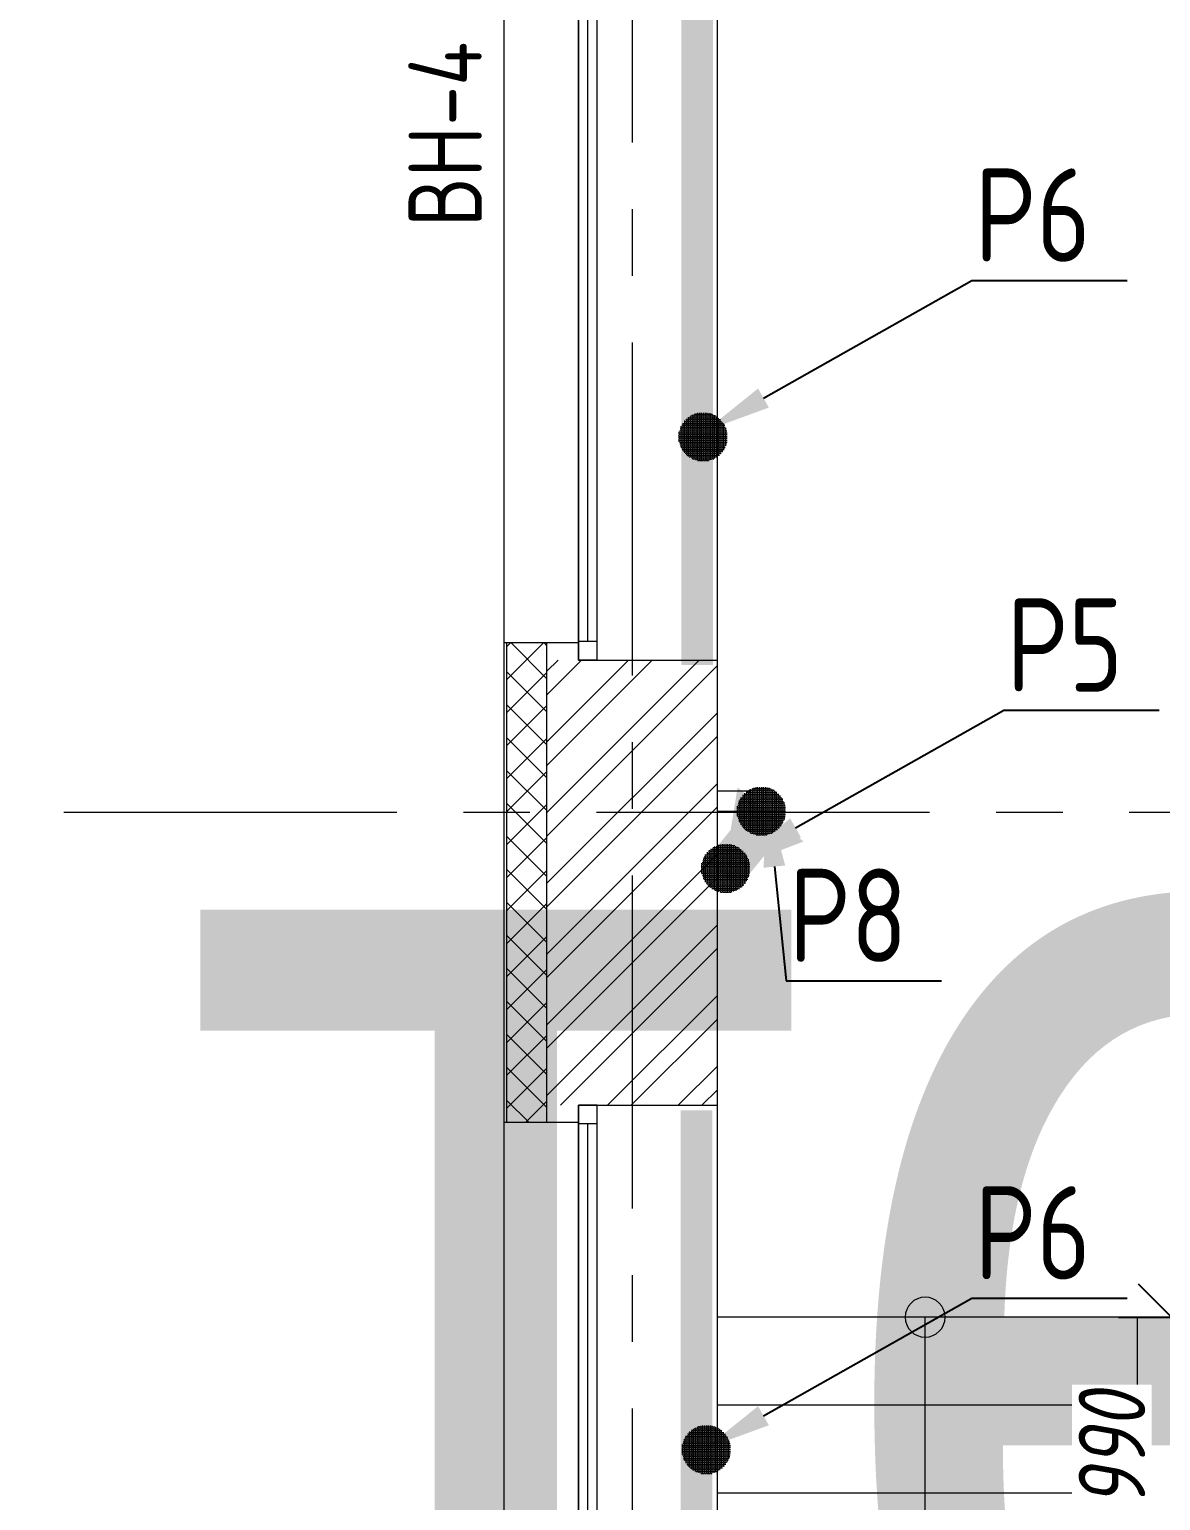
# Model space of a CAD drawing. Header units: millimetres. Extents: x -85420 to 1195317, y -69347 to 470418.
# Drawn here: x 684790 to 689037, y 39532 to 45052 of the extents above; entities that cross this region are included whole.
import ezdxf
from ezdxf import colors
from ezdxf.entities.mleader import LeaderData, LeaderLine
from ezdxf.enums import TextEntityAlignment as Align
from ezdxf.math import Vec2, Vec3

# ---------------------------------------------------------------- set-up
doc = ezdxf.new("R2018")
doc.units = ezdxf.units.MM
doc.linetypes.add('CENTER', pattern=[2, 1.25, -0.25, 0.25, -0.25])
for name, color, linetype, lineweight in [('_TEXT', 7, 'Continuous', 30), ('АР_Маркер экспликации', 239, 'Continuous', 13), ('АР_Навесной фасад', 250, 'Continuous', 5), ('АР_Номер помещения', 250, 'Continuous', 9), ('АР_Окна', 4, 'Continuous', 9), ('АР_Оси', 7, 'Continuous', 25), ('АР_Сущ Несущая стена', 250, 'Continuous', 50), ('АР_Утеплитель', 250, 'Continuous', 13), ('АР_Штриховка кирпич', 250, 'Continuous', 9), ('Маркировка ОКОН', 5, 'Continuous', 18)]:
    doc.layers.add(name, color=color, linetype=linetype, lineweight=lineweight)
doc.layers.add('A-HATCH-FACADE', color=7, linetype='Continuous')
doc.layers.add('АР_новое окно', color=160, linetype='Continuous')
doc.layers.add('АР_лестницы', color=7, linetype='Continuous', lineweight=15, true_color=0xff24ff)
doc.layers.add('АР_Названия помещений', color=124, linetype='Continuous', lineweight=5, plot=False)
doc.layers.add('АР_Помещения_площадь', color=19, linetype='Continuous', lineweight=9, plot=False)
doc.styles.add('ISOCPEUR', font='', dxfattribs={"height": 250})
doc.styles.add('PDF ISOCPEUR', font='isocpeur.ttf')
doc.styles.get("Standard").update_dxf_attribs({"font": 'GOST.TTF'})
doc.styles.add('ГОСТ 2.304', font='CS_Gost2304.shx', dxfattribs={"oblique": 10})
doc.styles.get('ISOCPEUR').set_extended_font_data('ISOCPEUR', italic=True)
doc.dimstyles.new('СПДС', dxfattribs={"dimscale": 100, "dimtxt": 2.5, "dimasz": 2.5, "dimexe": 2, "dimexo": 0.625, "dimgap": 1, "dimtad": 1, "dimdec": 0, "dimrnd": 5, "dimtxsty": 'ГОСТ 2.304', "dimblk": 'OBLIQUE', "dimblk1": 'OBLIQUE', "dimblk2": 'OBLIQUE', "dimcen": 2.5, "dimdle": 2, "dimadec": 0, "dimazin": 2, "dimtfac": 0.75, "dimtdec": 4, "dimtmove": 1, "dimatfit": 3, "dimfxl": 1, "dimtfill": 1, "dimtolj": 1, "dimarcsym": 1})
pattern_1 = [(50.71946175839459, (693467.3635503278, -672412.8300350585), (-3.553126075043012, 2.906185126096296), [3.338381209517014, -1.25189295356888]), (140.7194617583946, (693467.3635503278, -672412.8300350585), (-2.906185126096296, -3.553126075043012), [3.338381209517014, -1.25189295356888])]

# ---------------------------------------------------------------- blocks, each defined once
blk = doc.blocks.new('*U548')
at = {"layer": 'АР_новое окно', "lineweight": 9}
for p, q in [((-9.194423000735696e-12, 3799.999999999992), (-70.00000000000921, 3799.999999999992)), ((-70.00000000000921, 3799.999999999992), (-70, -1.70530256582424e-13)), ((-70, -1.70530256582424e-13), (-70.00000000000921, 3799.999999999992)), ((-9.194423000735696e-12, 3799.999999999992), (0, 0)), ((-9.038103598868474e-12, 3729.999999999992), (-70.00000000000904, 3730.000000000006)), ((-35.00000000000904, 3729.999999999992), (-34.99999999981099, 69.99999999999991)), ((-1.56319401867222e-13, 70.00000000001455), (-70.00000000000017, 69.99999999999983)), ((0, -1.70530256582424e-13), (-70, -1.70530256582424e-13))]:
    blk.add_line(p, q, dxfattribs=at)
blk = doc.blocks.new('*U526')
at = {"color": 7, "style": 'ISOCPEUR', "width": 0.7, "flags": 1}
blk.add_attdef('КАТЕГОРИЯ', (-499.1655280450395, -2092.186355050572), '', height=250, dxfattribs=at)
at = {"layer": 'АР_Номер помещения', "color": 7, "style": 'ISOCPEUR', "width": 0.7}
blk.add_attdef('НОМЕР_ПОМЕЩЕНИЯ', text='', height=300, dxfattribs=at).set_placement((-13874.50037348172, 6637.551507674349), align=Align.MIDDLE_CENTER)
at = {"layer": 'АР_Помещения_площадь', "color": 7, "lineweight": 30, "width": 0.7, "flags": 104}
blk.add_attdef('ИМЯ_ПОМЕЩЕНИЯ', text='', height=100, dxfattribs=at).set_placement((157.6277002443094, 1217.141369806137), align=Align.MIDDLE_CENTER)
at = {"layer": 'АР_Помещения_площадь', "color": 7, "style": 'ISOCPEUR', "width": 0.7}
blk.add_attdef('ПЛОЩАДЬ_ПОМЕЩЕНИЯ', text='', height=200, dxfattribs=at).set_placement((-12654.58206475799, 407.6715906363952), align=Align.MIDDLE_RIGHT)
blk = doc.blocks.new('АР_Кружок_1.1')
at = {"color": 0, "linetype": 'ByBlock', "lineweight": -2}
blk.add_circle((0, 0), 75, dxfattribs=at)
blk = doc.blocks.new('*U68')
at = {"color": 0, "linetype": 'ByBlock', "lineweight": -2}
for p, q in [((9.660759825513957e-47, -3.944304526105059e-31), (-499.9999999999999, 85.00000000000006)), ((0, -3.944304526105059e-31), (-499.9999999999999, -84.99999999999994))]:
    blk.add_line(p, q, dxfattribs=at)
blk = doc.blocks.new('*U511')
at = {"color": 0, "linetype": 'ByBlock', "lineweight": -2}
blk.add_lwpolyline([(-36.30000000000058, 7.988504083431477e-14), (-4.016474796308401e-30, -1.998401444325283e-15)], dxfattribs=at)
at = {"color": 0, "linetype": 'ByBlock', "lineweight": -2, "xscale": 0.01, "yscale": 0.01, "zscale": 0.01, "rotation": 179.9999999999999}
for name, p in [('*U68', (-36.30000000000057, 7.952568769996307e-14)), ('АР_Кружок_1.1', (-3.570199818940801e-30, -1.776356839400251e-15))]:
    blk.add_blockref(name, p, dxfattribs=at)
blk = doc.blocks.new('A$C064f767a')
at = {"layer": 'АР_лестницы', "lineweight": 9, "ltscale": 50}
for p, q in [((11760.12116937206, 10020.00023808496), (2.085400046780705e-05, 10020.00023808498)), ((1577.418010934605, 9361.87510351013), (1577.418010934605, 10020.00023808498)), ((1577.418010934605, 9690.000238084962), (2.085400046780705e-05, 9690.000238084976)), ((1577.418010934605, 9360.000238084962), (2.085400046780705e-05, 9360.000238084976))]:
    blk.add_line(p, q, dxfattribs=at)
at = {"layer": 'АР_лестницы', "lineweight": 9, "xscale": -100, "yscale": 100, "zscale": 100, "rotation": 270}
blk.add_blockref('*U511', (780.0000523572089, 10020.00023808498), dxfattribs=at)
blk = doc.blocks.new('_Oblique')
at = {"color": 0, "linetype": 'ByBlock', "lineweight": -2}
blk.add_line((-0.5, -0.5), (0.5, 0.5), dxfattribs=at)
blk = doc.blocks.new('*D554')
at = {"color": 0, "lineweight": -2, "ltscale": 100, "transparency": 16777216}
for p, q in [((689079.072784512, 40418.57256694744), (689079.072784512, 39028.57257160872)), ((689155.1065541515, 40218.57256694744), (688879.072784512, 40218.57256694744)), ((689155.1065536798, 39228.57257160872), (688879.072784512, 39228.57257160872))]:
    blk.add_line(p, q, dxfattribs=at)
at = {"layer": 'Defpoints', "color": 0, "lineweight": 9, "ltscale": 100, "transparency": 16777216}
for p in [(689217.6065541515, 40218.57256694744), (689079.072784512, 39228.57257160872), (689217.6065536798, 39228.57257160872)]:
    blk.add_point(p, dxfattribs=at)
at = {"color": 0, "lineweight": -2, "ltscale": 100, "transparency": 16777216, "xscale": 250, "yscale": 250, "zscale": 250}
for p, rotation in [((689079.072784512, 40218.57256694744), 90), ((689079.072784512, 39228.57257160872), 270)]:
    blk.add_blockref('_Oblique', p, dxfattribs=dict(at, rotation=rotation))
at = {"color": 0, "lineweight": 9, "ltscale": 100, "transparency": 16777216, "insert": (688854.072784512, 39723.57256927819), "char_height": 250, "attachment_point": 5, "rotation": 90, "style": 'ГОСТ 2.304', "bg_fill": 3, "box_fill_scale": 1.1, "bg_fill_color": 256, "bg_fill_true_color": 13158600, "bg_fill_transparency": 0}
blk.add_mtext('\\A1;990', dxfattribs=at)

msp = doc.modelspace()

# ---------------------------------------------------------------- hatches: boundary and pattern name
at = {"lineweight": 9}
h = msp.add_hatch(dxfattribs=at)
h.set_pattern_fill('ANGLE', color=1)
h.set_pattern_definition([(0, (-148441.5005994189, -648863.6892303651), (0, 6.985), [5.08, -1.905]), (90, (-148441.5005994189, -648863.6892303651), (-6.985, 4.277078946022131e-16), [5.08, -1.905])])
edge = h.paths.add_edge_path()
edge.add_arc((687319.5945752446, 43522.98514797505), 91.59538822062314, 0, 360)
h = msp.add_hatch(dxfattribs=at)
h.set_pattern_fill('ANGLE', color=5, scale=0.657161655416735, angle=50.71946175839458)
h.set_pattern_definition(pattern_1)
h.paths.add_polyline_path([(687328.1220429692, 41932.00863742865), (687422.6817661866, 42047.61814048329), (687545.7085756261, 41946.991628462), (687451.1488524086, 41831.38212540724)])
edge = h.paths.add_edge_path()
edge.add_line((687422.6817661866, 42047.61814048329), (687448.6875244369, 42207.20781031543))
h = msp.add_hatch(dxfattribs=at)
h.set_pattern_fill('ANGLE', color=5, scale=0.657161655416735, angle=50.71946175839458)
h.set_pattern_definition(pattern_1)
edge = h.paths.add_edge_path()
edge.add_line((687422.6817661866, 42047.61814048329), (687448.6875244367, 42207.20781031543))
edge.add_line((687448.6875244369, 42207.20781031543), (687696.5532860091, 42004.47259227502))
edge.add_line((687545.7085756261, 41946.991628462), (687696.553286009, 42004.47259227502))
h = msp.add_hatch(dxfattribs=at)
h.set_pattern_fill('ANGLE', color=1)
h.set_pattern_definition([(0, (-148222.9214791857, -650268.2362535584), (0, 6.985), [5.08, -1.905]), (90, (-148222.9214791857, -650268.2362535584), (-6.985, 4.277078946022131e-16), [5.08, -1.905])])
edge = h.paths.add_edge_path()
edge.add_arc((687538.1736954778, 42118.43812478174), 91.59538822062314, 0, 360)
h = msp.add_hatch(dxfattribs=at)
h.set_pattern_fill('ANGLE', color=1)
h.set_pattern_definition([(0, (-148356.6923409208, -650482.8344469949), (0, 6.985), [5.08, -1.905]), (90, (-148356.6923409208, -650482.8344469949), (-6.985, 4.277078946022131e-16), [5.08, -1.905])])
edge = h.paths.add_edge_path()
edge.add_arc((687404.4028337427, 41903.83993134521), 91.59538822062314, 0, 360)
h = msp.add_hatch(dxfattribs=at)
h.set_pattern_fill('ANGLE', color=1)
h.set_pattern_definition([(0, (-148429.581941062, -652663.5578890747), (0, 6.985), [5.08, -1.905]), (90, (-148429.581941062, -652663.5578890747), (-6.985, 4.277078946022131e-16), [5.08, -1.905])])
edge = h.paths.add_edge_path()
edge.add_arc((687331.5132336015, 39723.11648926548), 91.59538822062314, 0, 360)
at = {"layer": 'A-HATCH-FACADE', "lineweight": 9}
h = msp.add_hatch(dxfattribs=at)
h.set_pattern_fill('ANGLE', color=30, angle=-90.00000000000001)
h.set_pattern_definition([(270, (-40099.35434639174, 878032.1564554123), (6.985, -1.283123683806639e-15), [5.08, -1.905]), (360, (-40099.35434639174, 878032.1564554123), (1.710831578408853e-15, 6.985), [5.08, -1.905])])
h.paths.add_polyline_path([(687356.8273078443, 46466.38212540727), (687356.8273078444, 42666.38212540736), (687238.1217321291, 42666.38212540736), (687238.121732129, 46466.38212540727)])
h = msp.add_hatch(dxfattribs=at)
h.set_pattern_fill('ANGLE', color=30, angle=-90.00000000000001)
h.set_pattern_definition([(270, (-40102.57079994807, 872562.1564554122), (6.985, -1.283123683806639e-15), [5.08, -1.905]), (360, (-40102.57079994807, 872562.1564554122), (1.710831578408853e-15, 6.985), [5.08, -1.905])])
h.paths.add_polyline_path([(687353.610854288, 40996.38212540715), (687353.6108542881, 37196.38212540724), (687234.9052785728, 37196.38212540724), (687234.9052785727, 40996.38212540715)])
at = {"layer": 'АР_Утеплитель', "lineweight": 9, "ltscale": 100}
h = msp.add_hatch(dxfattribs=at)
h.set_pattern_fill('ANSI37', color=256, scale=700)
h.set_pattern_definition([(45, (-289307.1003031523, 76841.87837853162), (-61.87184335382291, 61.87184335382291), []), (135, (-289307.1003031523, 76841.87837853162), (-61.87184335382291, -61.8718433538229), [])])
h.paths.add_polyline_path([(686732.871475655, 42749.73346698408), (686732.8714756565, 40949.73346698303), (686582.8714756572, 40949.73346698399), (686582.8714756542, 42749.73346698408)])
at = {"layer": 'АР_Штриховка кирпич', "lineweight": 9, "ltscale": 100}
h = msp.add_hatch(dxfattribs=at)
h.set_pattern_fill('ANSI32', color=256, scale=500)
h.set_pattern_definition([(45, (-264193.6098218563, 112336.8423778687), (-132.5825214724777, 132.5825214724777), []), (45, (-264105.2214743563, 112336.8423778687), (-132.5825214724777, 132.5825214724777), [])])
h.paths.add_polyline_path([(687372.8717650503, 42684.73346698402), (686732.8717650503, 42684.73346698402), (686732.8711862649, 41014.73346698402), (687372.8711862648, 41014.73346698402)])

# ---------------------------------------------------------------- linework, layer by layer
at = {"color": 4, "lineweight": 9, "elevation": 4.999999999999952e-09}
msp.add_lwpolyline([(687372.8714756576, 42194.98713109017), (687496.5623437214, 42194.98713109017), (687496.5623437214, 42117.70427652335), (687372.8714756576, 42117.70427652335)], close=True, dxfattribs=at)
at = {"layer": 'АР_Навесной фасад', "lineweight": 9, "ltscale": 100}
for points in [[(686732.8714756545, 42749.73346698408), (686572.8714756566, 42749.73346698408)], [(686732.8714756577, 40949.73346698402), (686572.8714756567, 40949.73346698399)]]:
    msp.add_lwpolyline(points, dxfattribs=at)
at = {"layer": 'АР_новое окно', "lineweight": 9, "ltscale": 100}
for p, q in [((686572.8714756576, 29399.73346698402), (686572.8714756558, 53694.73346698402)), ((686582.8714756567, 40949.73346698399), (686582.8714756565, 42749.73346698408))]:
    msp.add_line(p, q, dxfattribs=at)
at = {"layer": 'АР_Окна', "lineweight": 9, "ltscale": 100}
for p, q in [((687372.8714756579, 42684.73346698405), (687372.8715020285, 46484.73346700794)), ((687372.8714756576, 37214.73346698402), (687372.8715020283, 41014.73346700791))]:
    msp.add_line(p, q, dxfattribs=at)
at = {"layer": 'АР_Оси', "linetype": 'CENTER', "lineweight": 9, "ltscale": 1000}
for p, q in [((687052.9926450297, 81877.20237308413), (687052.9926450297, 26144.85380939372)), ((674919.2987135561, 42114.73346698402), (758097.7007682753, 42114.73346698396))]:
    msp.add_line(p, q, dxfattribs=at)
at = {"layer": 'АР_Сущ Несущая стена', "color": 4, "lineweight": 9, "ltscale": 100}
for p, q in [((686851.7852953895, 42684.73346698405), (686851.7852953892, 46484.73346698402)), ((686851.7852953895, 37214.73346698402), (686851.7852953892, 41014.73346698399))]:
    msp.add_line(p, q, dxfattribs=at)
at = {"layer": 'АР_Сущ Несущая стена', "lineweight": 9, "ltscale": 100}
for p, q in [((686732.8714756577, 40949.73346698402), (686732.8714756577, 42749.73346698408)), ((686851.7852953895, 42749.73346698411), (686732.8714756577, 42749.73346698408)), ((686851.7852953895, 42684.73346698411), (686851.7852953895, 42749.73346698408)), ((686851.7852953895, 42684.73346698414), (687372.8714756577, 42684.73346698414)), ((687372.8714756576, 41014.73346698402), (687372.8714756577, 42684.73346698402)), ((686851.7852953892, 41014.73346698402), (687372.8714756576, 41014.73346698402)), ((686851.7852953892, 41014.73346698402), (687372.8714756576, 41014.73346698402)), ((686851.7852953892, 41014.73346698399), (687372.8714756576, 41014.73346698402)), ((686851.7852953892, 40949.73346698402), (686851.7852953892, 41014.73346698399)), ((686851.7852953885, 40949.73346698402), (686732.8714756567, 40949.73346698402))]:
    msp.add_line(p, q, dxfattribs=at)

# ---------------------------------------------------------------- block references
at = {"layer": '_TEXT', "color": 1, "lineweight": 9, "ltscale": 500}
msp.add_blockref('A$C064f767a', (687372.8714756576, 30199.73346698402), dxfattribs=at)
at = {"layer": 'АР_Маркер экспликации', "lineweight": 9}
ref = msp.add_blockref('*U526', (699176.9523516208, 54386.4554101588), dxfattribs=at)
lines = msp.add_mtext('\\W0.8000;Кабинет материальной технологии тип 2', dxfattribs={"layer": 'АР_Названия помещений', "insert": (685342.6983534981, 59194.1963427798), "char_height": 4891.955515703914, "width": 926.9399707174232, "attachment_point": 1})
ref.add_attrib('ИМЯ_ПОМЕЩЕНИЯ', '', (685342.6983534981, 59194.1963427798), dxfattribs={"flags": 104}).embed_mtext(lines)
at = {"layer": 'АР_новое окно', "lineweight": 9, "xscale": -1, "rotation": 180}
for p in [(686921.7852953898, 46484.73346698408), (686921.7852953898, 41014.73346698402)]:
    msp.add_blockref('*U548', p, dxfattribs=at)

# ---------------------------------------------------------------- texts
at = {"layer": 'Маркировка ОКОН', "lineweight": 9, "insert": (686488.2422016211, 44310.37779724154), "char_height": 275.4230769230776, "attachment_point": 7, "rotation": 90, "style": 'PDF ISOCPEUR'}
msp.add_mtext('{\\W0.8;ВН-4}', dxfattribs=at)

# ---------------------------------------------------------------- leaders
at = {"lineweight": 9}
ml = msp.add_multileader_mtext('Standard', dxfattribs=at)
ml.set_content('P6', color=256)
ml.set_leader_properties()
ml.build(insert=Vec2(0, 0))
ml.multileader.update_dxf_attribs({"text_left_attachment_type": 6, "text_right_attachment_type": 6, "arrow_head_size": 250})
ctx = ml.context
ctx.base_point, ctx.char_height, ctx.arrow_head_size, ctx.plane_origin = Vec3(688336.4589669434, 44109.87629693995, 2.499999999999976e-08), 350, 250, Vec3(689505.4018757188, 44011.90273139641, 2.499999999999976e-08)
ctx.left_attachment, ctx.right_attachment = 6, 6
notes = []
notes.append((ctx, [(0, (1, 1, 0), (688328.4589669434, 44109.87629693995, 2.499999999999976e-08), (1, 0), 8, [(0, [(687328.1220490714, 43545.66393800856, 2.499999999999976e-08)], 0, [])])]))
ctx.mtext.insert, ctx.mtext.flow_direction = Vec3(688338.4589669434, 44529.87629693995, 2.499999999999976e-08), 5
ml = msp.add_multileader_mtext('Standard', dxfattribs=at)
ml.set_content('P5', color=256)
ml.set_leader_properties()
ml.build(insert=Vec2(0, 0))
ml.multileader.update_dxf_attribs({"text_left_attachment_type": 6, "text_right_attachment_type": 6, "arrow_head_size": 250})
ctx = ml.context
ctx.base_point, ctx.char_height, ctx.arrow_head_size, ctx.plane_origin = Vec3(688456.8732303757, 42496.91791423582, 2.499999999999976e-08), 350, 250, Vec3(689625.8161391511, 42398.94434869228, 2.499999999999976e-08)
ctx.left_attachment, ctx.right_attachment = 6, 6
notes.append((ctx, [(0, (1, 1, 0), (688448.8732303757, 42496.91791423582, 2.499999999999976e-08), (1, 0), 8, [(0, [(687448.5363125036, 41932.70555530443, 2.499999999999976e-08)], 0, [])])]))
ctx.mtext.insert, ctx.mtext.flow_direction = Vec3(688458.8732303757, 42916.91791423582, 2.499999999999976e-08), 5
ml = msp.add_multileader_mtext('Standard', dxfattribs=at)
ml.set_content('P8', color=256)
ml.set_leader_properties()
ml.build(insert=Vec2(0, 0))
ml.multileader.update_dxf_attribs({"text_left_attachment_type": 6, "text_right_attachment_type": 6, "arrow_head_size": 250})
ctx = ml.context
ctx.base_point, ctx.char_height, ctx.arrow_head_size, ctx.plane_origin = Vec3(687639.1209196456, 41482.21004614994, 1.999999999999981e-08), 350, 250, Vec3(690691.0061942674, 41259.11664165117, 1.999999999999981e-08)
ctx.left_attachment, ctx.right_attachment = 6, 6
notes.append((ctx, [(0, (1, 1, 0), (687631.1209196456, 41482.21004614994, 1.999999999999981e-08), (1, 0), 8, [(0, [(687560.9688101193, 42158.96041327217, 1.999999999999981e-08)], 0, [])])]))
ctx.mtext.insert, ctx.mtext.flow_direction = Vec3(687641.1209196456, 41902.21004614994, 1.999999999999981e-08), 5
ml = msp.add_multileader_mtext('Standard', dxfattribs=at)
ml.set_content('P6', color=256)
ml.set_leader_properties()
ml.build(insert=Vec2(0, 0))
ml.multileader.update_dxf_attribs({"text_left_attachment_type": 6, "text_right_attachment_type": 6, "arrow_head_size": 250})
ctx = ml.context
ctx.base_point, ctx.char_height, ctx.arrow_head_size, ctx.plane_origin = Vec3(688336.4589784037, 40291.30868871262, 2.499999999999976e-08), 350, 250, Vec3(689505.4018871791, 40193.33512316908, 2.499999999999976e-08)
ctx.left_attachment, ctx.right_attachment = 6, 6
notes.append((ctx, [(0, (1, 1, 0), (688328.4589784037, 40291.30868871262, 2.499999999999976e-08), (1, 0), 8, [(0, [(687328.1220605316, 39727.09632978123, 2.499999999999976e-08)], 0, [])])]))
ctx.mtext.insert, ctx.mtext.flow_direction = Vec3(688338.4589784037, 40711.30868871262, 2.499999999999976e-08), 5
for ctx, leaders in notes:
    for number, flags, end, landing, length, lines in leaders:
        leader = LeaderData()
        leader.index, (leader.has_last_leader_line, leader.has_dogleg_vector, leader.attachment_direction) = number, flags
        leader.last_leader_point, leader.dogleg_vector, leader.dogleg_length = Vec3(end), Vec3(landing), length
        for number, points, colour, breaks in lines:
            line = LeaderLine()
            line.index, line.vertices, line.color, line.breaks = number, Vec3.list(points), colors.encode_raw_color(colour), breaks
            leader.lines.append(line)
        ctx.leaders.append(leader)

# ---------------------------------------------------------------- next in the draw order: dimensions: what is measured, and where the dimension line sits
at = {"lineweight": 9, "ltscale": 100}
dim = msp.add_linear_dim(base=(689079.072784512, 39228.57257160872), p1=(689217.6065541515, 40218.57256694744), p2=(689217.6065536798, 39228.57257160872), angle=90, dimstyle='СПДС', dxfattribs=at)
dim.commit()
dim.dimension.update_dxf_attribs({"geometry": '*D554', "text_midpoint": (688854.072784512, 39723.57256927819)})

doc.saveas('drawing.dxf')
